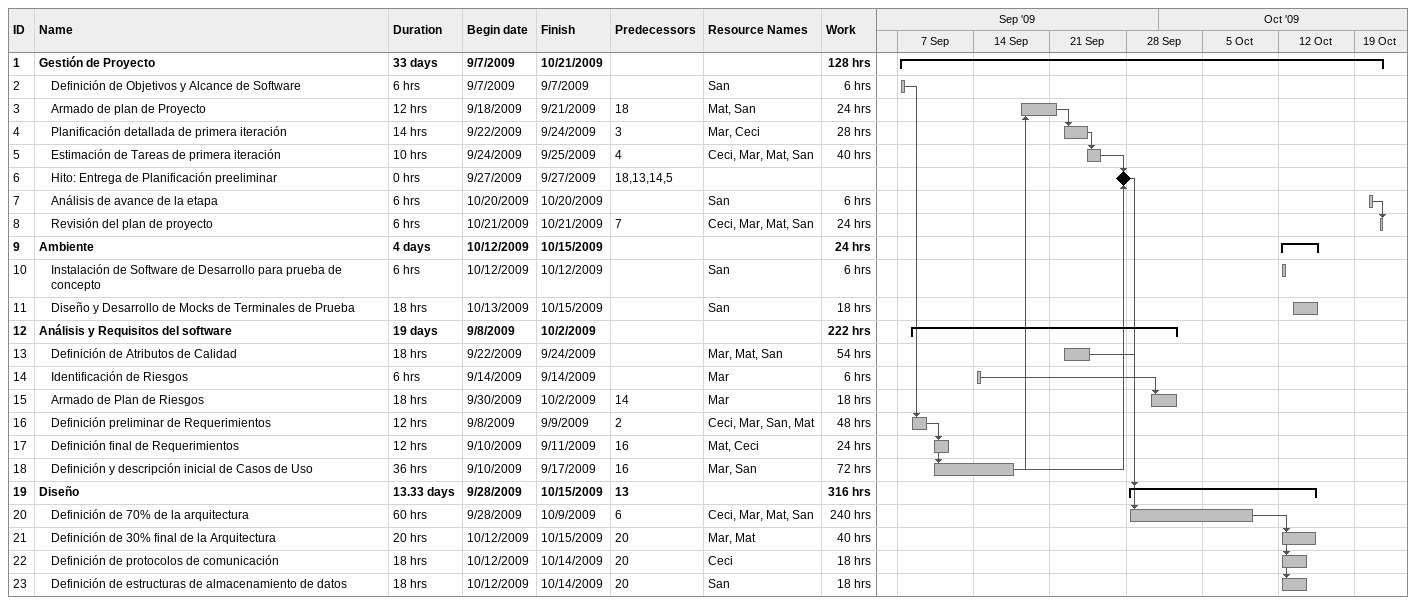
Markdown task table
| ID | Level | Task | Duration | Start | Finish | Predecessors | Resources | Work (h) |
|---|---|---|---|---|---|---|---|---|
| 1 | 1 | **Gestión de Proyecto** | 33d | 2009-09-07 | 2009-10-21 |  |  | 128 |
| 2 | 2 | Definición de Objetivos y Alcance de Software | 6h | 2009-09-07 | 2009-09-07 |  | San | 6 |
| 3 | 2 | Armado de plan de Proyecto | 12h | 2009-09-18 | 2009-09-21 | 18 | Mat, San | 24 |
| 4 | 2 | Planificación detallada de primera iteración | 14h | 2009-09-22 | 2009-09-24 | 3 | Mar, Ceci | 28 |
| 5 | 2 | Estimación de Tareas de primera iteración | 10h | 2009-09-24 | 2009-09-25 | 4 | Ceci, Mar, Mat, San | 40 |
| 6 | 2 | Hito: Entrega de Planificación preeliminar | 0h | 2009-09-27 | 2009-09-27 | 18, 13, 14, 5 |  |  |
| 7 | 2 | Análisis de avance de la etapa | 6h | 2009-10-20 | 2009-10-20 |  | San | 6 |
| 8 | 2 | Revisión del plan de proyecto | 6h | 2009-10-21 | 2009-10-21 | 7 | Ceci, Mar, Mat, San | 24 |
| 9 | 1 | **Ambiente** | 4d | 2009-10-12 | 2009-10-15 |  |  | 24 |
| 10 | 2 | Instalación de Software de Desarrollo para prueba de concepto | 6h | 2009-10-12 | 2009-10-12 |  | San | 6 |
| 11 | 2 | Diseño y Desarrollo de Mocks de Terminales de Prueba | 18h | 2009-10-13 | 2009-10-15 |  | San | 18 |
| 12 | 1 | **Análisis y Requisitos del software** | 19d | 2009-09-08 | 2009-10-02 |  |  | 222 |
| 13 | 2 | Definición de Atributos de Calidad | 18h | 2009-09-22 | 2009-09-24 |  | Mar, Mat, San | 54 |
| 14 | 2 | Identificación de Riesgos | 6h | 2009-09-14 | 2009-09-14 |  | Mar | 6 |
| 15 | 2 | Armado de Plan de Riesgos | 18h | 2009-09-30 | 2009-10-02 | 14 | Mar | 18 |
| 16 | 2 | Definición preliminar de Requerimientos | 12h | 2009-09-08 | 2009-09-09 | 2 | Ceci, Mar, San, Mat | 48 |
| 17 | 2 | Definición final de Requerimientos | 12h | 2009-09-10 | 2009-09-11 | 16 | Mat, Ceci | 24 |
| 18 | 2 | Definición y descripción inicial de Casos de Uso | 36h | 2009-09-10 | 2009-09-17 | 16 | Mar, San | 72 |
| 19 | 1 | **Diseño** | 13.33d | 2009-09-28 | 2009-10-15 | 13 |  | 316 |
| 20 | 2 | Definición de 70% de la arquitectura | 60h | 2009-09-28 | 2009-10-09 | 6 | Ceci, Mar, Mat, San | 240 |
| 21 | 2 | Definición de 30% final de la Arquitectura | 20h | 2009-10-12 | 2009-10-15 | 20 | Mar, Mat | 40 |
| 22 | 2 | Definición de protocolos de comunicación | 18h | 2009-10-12 | 2009-10-14 | 20 | Ceci | 18 |
| 23 | 2 | Definición de estructuras de almacenamiento de datos | 18h | 2009-10-12 | 2009-10-14 | 20 | San | 18 |
